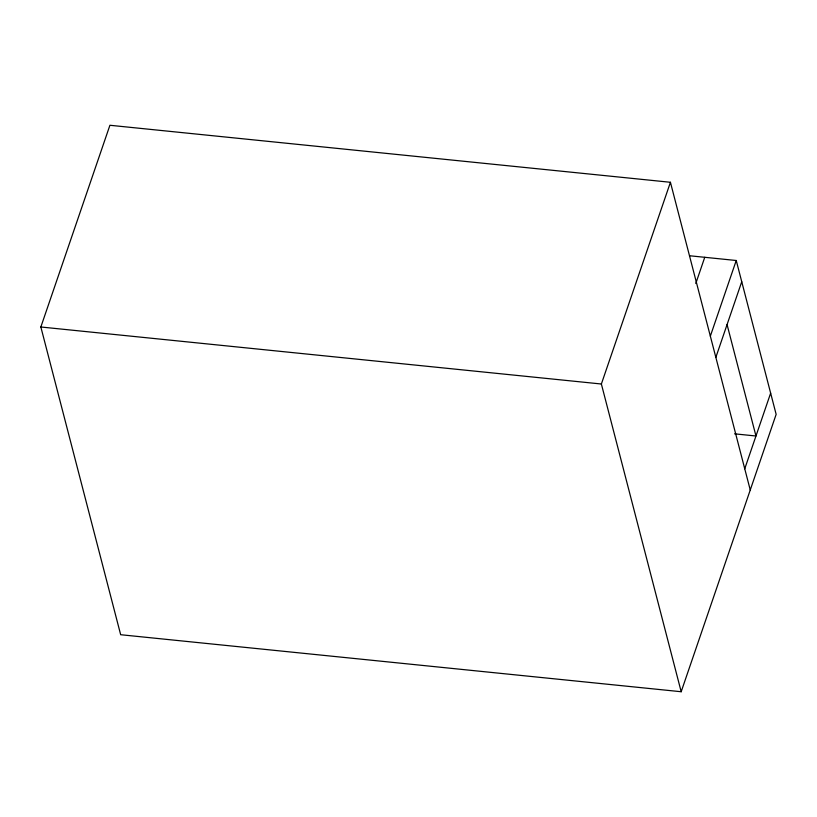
<?xml version="1.0" encoding="UTF-8"?>
<svg xmlns="http://www.w3.org/2000/svg" width="817" height="817" viewBox="0 0 817 817"><rect width="100%" height="100%" fill="white"/><g stroke="black" fill="none" stroke-linecap="round" stroke-linejoin="round"><path stroke-width="1.23" d="M689.64 255.762L736.24 260.5L776.15 414.362L681.184 691.733L120.671 634.717L40.85 326.994L109.917 125.267L670.43 182.283L750.251 490.006M681.184 691.733L601.373 384.01L670.43 182.283M695.788 283.499L704.754 257.294M710.341 336.144L736.24 260.5M715.845 357.366L741.744 281.722M744.747 468.784L770.645 393.14M40.85 326.994L601.373 384.01M734.554 433.827L755.97 436.002L727.069 324.594"/></g></svg>
